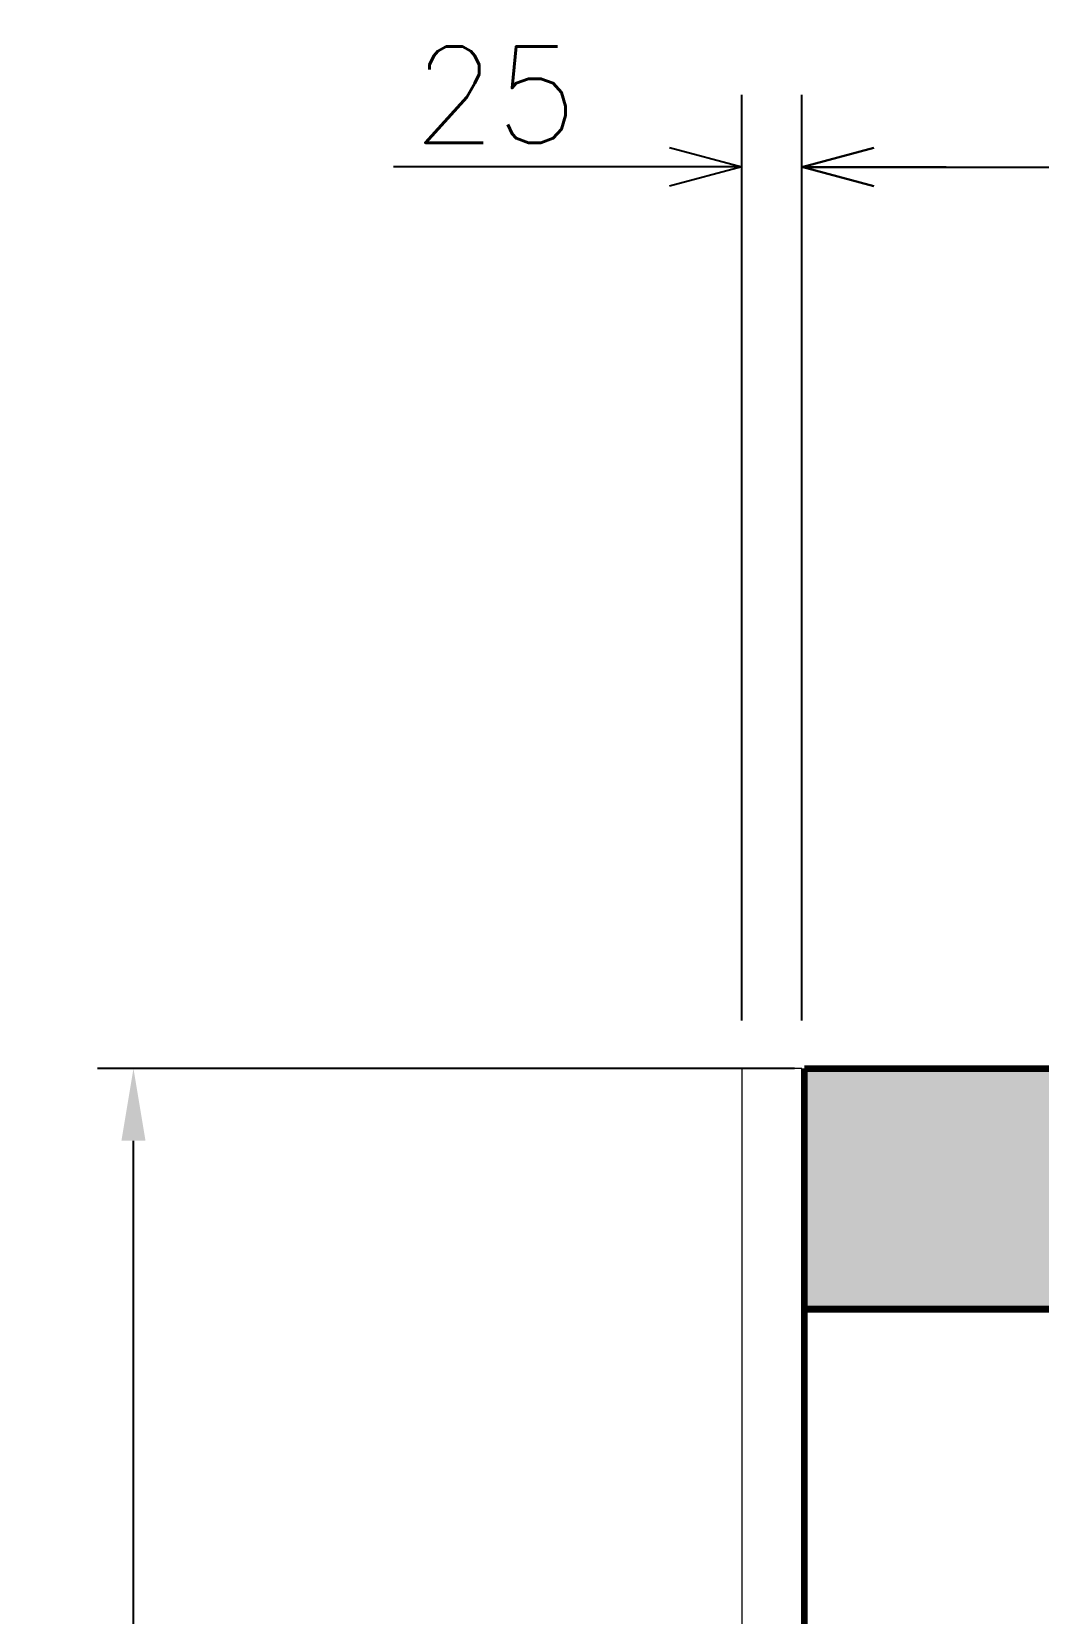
# Model space of a CAD drawing. Header units: millimetres. Extents: x -116965 to 323937, y 291661 to 566926.
# Drawn here: x -49653 to -49234, y 330213 to 330871 of the extents above; entities that cross this region are included whole.
import ezdxf

# ---------------------------------------------------------------- set-up
doc = ezdxf.new("R2010")
doc.units = ezdxf.units.MM
doc.header["$PDMODE"] = 35
doc.layers.get('0').update_dxf_attribs({"lineweight": 18})
doc.layers.add('AM_5', color=3, linetype='Continuous', lineweight=25)
doc.layers.add('C00-00-00', color=7, linetype='Continuous')
doc.layers.add('C34-3A-40', color=7, linetype='Continuous', true_color=0x343a40)
doc.layers.add('C62-64-69', color=7, linetype='Continuous', true_color=0x626469)
doc.styles.add('hwTech', font='Cambria.ttf')
doc.styles.add('{18b73a54-fa43-428c-adcb-c1c7bbdf2c84}', font='Simplex.shx')
doc.dimstyles.new('hwTech-1.0', dxfattribs={"dimscale": 12, "dimtxt": 2.5, "dimasz": 2.5, "dimexe": 1.25, "dimexo": 0.625, "dimtad": 1, "dimtxsty": 'hwTech', "dimcen": 2.5, "dimclrd": 3, "dimclre": 3, "dimclrt": 3, "dimadec": 0, "dimazin": 0, "dimtfac": 1, "dimtmove": 0, "dimatfit": 3, "dimfxl": 1, "dimarcsym": 0})
doc.dimstyles.new('kich thuoc$0', dxfattribs={"dimscale": 2, "dimtxt": 20, "dimasz": 16, "dimexe": 15, "dimexo": 10, "dimgap": 5, "dimtad": 1, "dimdec": 0, "dimzin": 0, "dimdsep": 46, "dimtxsty": '{18b73a54-fa43-428c-adcb-c1c7bbdf2c84}', "dimblk": 'OPEN30', "dimcen": 0.09, "dimclrd": 3, "dimclre": 3, "dimclrt": 3, "dimadec": 0, "dimazin": 0, "dimtfac": 1, "dimtdec": 0, "dimtofl": 0, "dimtmove": 0, "dimatfit": 3, "dimldrblk": 'OPEN30', "dimfxl": 1, "dimtolj": 1, "dimtzin": 0, "dimarcsym": 0})

# ---------------------------------------------------------------- blocks, each defined once
blk = doc.blocks.new('_Open30')
at = {"color": 0, "linetype": 'ByBlock', "lineweight": -2}
for p, q in [((-1, 0.268), (0, 0)), ((0, 0), (-1, -0.268)), ((0, 0), (-1, 0))]:
    blk.add_line(p, q, dxfattribs=at)
blk = doc.blocks.new('*D1806')
at = {"layer": 'AM_5', "color": 3, "lineweight": -2, "transparency": 16777216}
for p, q in [((-49332.34, 330459.56), (-49332.34, 330844.48)), ((-48632.34, 330459.56), (-48632.34, 330844.48)), ((-49302.34, 330814.48), (-48662.34, 330814.48))]:
    blk.add_line(p, q, dxfattribs=at)
at = {"layer": 'Defpoints', "color": 0, "lineweight": -3, "transparency": 16777216}
for p in [(-48632.34, 330814.48), (-49332.34, 330439.56), (-48632.34, 330439.56)]:
    blk.add_point(p, dxfattribs=at)
at = {"layer": 'AM_5', "color": 3, "lineweight": -2, "transparency": 16777216, "xscale": 30, "yscale": 30, "zscale": 30, "rotation": 180}
blk.add_blockref('_Open30', (-49332.34, 330814.48), dxfattribs=at)
at = {"layer": 'AM_5', "color": 3, "lineweight": -2, "transparency": 16777216, "xscale": 30, "yscale": 30, "zscale": 30}
blk.add_blockref('_Open30', (-48632.34, 330814.48), dxfattribs=at)
at = {"layer": 'AM_5', "color": 3, "transparency": 16777216, "insert": (-48982.34, 330844.48), "char_height": 40, "attachment_point": 5, "style": '{18b73a54-fa43-428c-adcb-c1c7bbdf2c84}'}
blk.add_mtext('\\A1;700', dxfattribs=at)
blk = doc.blocks.new('*D1807')
at = {"layer": 'AM_5', "color": 3, "lineweight": -2, "transparency": 16777216}
for p, q in [((-49357.34, 330459.56), (-49357.34, 330844.58)), ((-49332.34, 330459.56), (-49332.34, 330844.58)), ((-49387.34, 330814.58), (-49502.1, 330814.58)), ((-49302.34, 330814.58), (-49272.34, 330814.58))]:
    blk.add_line(p, q, dxfattribs=at)
at = {"layer": 'Defpoints', "color": 0, "lineweight": -3, "transparency": 16777216}
for p in [(-49357.34, 330814.58), (-49357.34, 330439.56), (-49332.34, 330439.56)]:
    blk.add_point(p, dxfattribs=at)
at = {"layer": 'AM_5', "color": 3, "lineweight": -2, "transparency": 16777216, "xscale": 30, "yscale": 30, "zscale": 30}
blk.add_blockref('_Open30', (-49357.34, 330814.58), dxfattribs=at)
at = {"layer": 'AM_5', "color": 3, "lineweight": -2, "transparency": 16777216, "xscale": 30, "yscale": 30, "zscale": 30, "rotation": 180}
blk.add_blockref('_Open30', (-49332.34, 330814.58), dxfattribs=at)
at = {"layer": 'AM_5', "color": 3, "transparency": 16777216, "insert": (-49459.72, 330844.58), "char_height": 40, "attachment_point": 5, "style": '{18b73a54-fa43-428c-adcb-c1c7bbdf2c84}'}
blk.add_mtext('25', dxfattribs=at)
blk = doc.blocks.new('*D1808')
at = {"color": 3, "lineweight": -2, "transparency": 16777216}
for p, q in [((-49335.34, 330439.56), (-49625.33, 330439.56)), ((-49610.33, 328269.56), (-49610.33, 330409.56)), ((-49335.34, 328239.56), (-49625.33, 328239.56))]:
    blk.add_line(p, q, dxfattribs=at)
at = {"color": 3, "lineweight": -3, "transparency": 16777216}
for points in [[(-49615.33, 330409.56), (-49605.33, 330409.56), (-49610.33, 330439.56)], [(-49615.33, 328269.56), (-49605.33, 328269.56), (-49610.33, 328239.56)]]:
    blk.add_solid(points, dxfattribs=at)
at = {"layer": 'Defpoints', "color": 0, "lineweight": -3, "transparency": 16777216}
for p in [(-49610.33, 330439.56), (-49327.84, 330439.56), (-49327.84, 328239.56)]:
    blk.add_point(p, dxfattribs=at)
at = {"color": 3, "transparency": 16777216, "insert": (-49633.01, 329339.56), "char_height": 30, "attachment_point": 5, "rotation": 90, "style": 'hwTech'}
blk.add_mtext('2200', dxfattribs=at)

msp = doc.modelspace()

# ---------------------------------------------------------------- hatches: boundary and pattern name
at = {"layer": 'C34-3A-40'}
h = msp.add_hatch(color=256, dxfattribs=at)
h.dxf.hatch_style = 2
h.paths.add_polyline_path([(-49331.192633, 330439.556236), (-48631.290343, 330439.556236), (-48631.290343, 330339.570192), (-49331.192633, 330339.570192)])
at = {"layer": 'C62-64-69'}
h = msp.add_hatch(color=256, dxfattribs=at)
h.dxf.hatch_style = 2
h.paths.add_polyline_path([(-49331.192633, 330430.557493), (-49299.197098, 330430.557493), (-49299.197098, 330423.558467), (-49331.192633, 330423.558467)])
h = msp.add_hatch(color=256, dxfattribs=at)
h.dxf.hatch_style = 2
h.paths.add_polyline_path([(-49299.197098, 330430.557493), (-49267.201568, 330430.557493), (-49267.201568, 330423.558467), (-49299.197098, 330423.558467)])
h = msp.add_hatch(color=256, dxfattribs=at)
h.dxf.hatch_style = 2
h.paths.add_polyline_path([(-49299.197098, 330430.557493), (-49267.201568, 330430.557493), (-49267.201568, 330423.558467), (-49299.197098, 330423.558467)])
h = msp.add_hatch(color=256, dxfattribs=at)
h.dxf.hatch_style = 2
h.paths.add_polyline_path([(-49267.201568, 330430.557493), (-49235.206033, 330430.557493), (-49235.206033, 330423.558467), (-49267.201568, 330423.558467)])
h = msp.add_hatch(color=256, dxfattribs=at)
h.dxf.hatch_style = 2
h.paths.add_polyline_path([(-49267.201568, 330430.557493), (-49235.206033, 330430.557493), (-49235.206033, 330423.558467), (-49267.201568, 330423.558467)])
h = msp.add_hatch(color=256, dxfattribs=at)
h.dxf.hatch_style = 2
h.paths.add_polyline_path([(-49235.206033, 330430.557493), (-49203.210498, 330430.557493), (-49203.210498, 330423.558467), (-49235.206033, 330423.558467)])
h = msp.add_hatch(color=256, dxfattribs=at)
h.dxf.hatch_style = 2
h.paths.add_polyline_path([(-49331.192633, 330423.558467), (-49299.197098, 330423.558467), (-49299.197098, 330421.558749), (-49331.192633, 330421.558749)])
h = msp.add_hatch(color=256, dxfattribs=at)
h.dxf.hatch_style = 2
h.paths.add_polyline_path([(-49299.197098, 330423.558467), (-49267.201568, 330423.558467), (-49267.201568, 330421.558749), (-49299.197098, 330421.558749)])
h = msp.add_hatch(color=256, dxfattribs=at)
h.dxf.hatch_style = 2
h.paths.add_polyline_path([(-49299.197098, 330423.558467), (-49267.201568, 330423.558467), (-49267.201568, 330421.558749), (-49299.197098, 330421.558749)])
h = msp.add_hatch(color=256, dxfattribs=at)
h.dxf.hatch_style = 2
h.paths.add_polyline_path([(-49267.201568, 330423.558467), (-49235.206033, 330423.558467), (-49235.206033, 330421.558749), (-49267.201568, 330421.558749)])
h = msp.add_hatch(color=256, dxfattribs=at)
h.dxf.hatch_style = 2
h.paths.add_polyline_path([(-49267.201568, 330423.558467), (-49235.206033, 330423.558467), (-49235.206033, 330421.558749), (-49267.201568, 330421.558749)])
h = msp.add_hatch(color=256, dxfattribs=at)
h.dxf.hatch_style = 2
h.paths.add_polyline_path([(-49235.206033, 330423.558467), (-49203.210498, 330423.558467), (-49203.210498, 330421.558749), (-49235.206033, 330421.558749)])
h = msp.add_hatch(color=256, dxfattribs=at)
h.dxf.hatch_style = 2
h.paths.add_polyline_path([(-49331.192633, 330421.558749), (-49299.197098, 330421.558749), (-49299.197098, 330414.559723), (-49331.192633, 330414.559723)])
h = msp.add_hatch(color=256, dxfattribs=at)
h.dxf.hatch_style = 2
h.paths.add_polyline_path([(-49299.197098, 330421.558749), (-49267.201568, 330421.558749), (-49267.201568, 330414.559723), (-49299.197098, 330414.559723)])
h = msp.add_hatch(color=256, dxfattribs=at)
h.dxf.hatch_style = 2
h.paths.add_polyline_path([(-49299.197098, 330421.558749), (-49267.201568, 330421.558749), (-49267.201568, 330414.559723), (-49299.197098, 330414.559723)])
h = msp.add_hatch(color=256, dxfattribs=at)
h.dxf.hatch_style = 2
h.paths.add_polyline_path([(-49267.201568, 330421.558749), (-49235.206033, 330421.558749), (-49235.206033, 330414.559723), (-49267.201568, 330414.559723)])
h = msp.add_hatch(color=256, dxfattribs=at)
h.dxf.hatch_style = 2
h.paths.add_polyline_path([(-49267.201568, 330421.558749), (-49235.206033, 330421.558749), (-49235.206033, 330414.559723), (-49267.201568, 330414.559723)])
h = msp.add_hatch(color=256, dxfattribs=at)
h.dxf.hatch_style = 2
h.paths.add_polyline_path([(-49235.206033, 330421.558749), (-49203.210498, 330421.558749), (-49203.210498, 330414.559723), (-49235.206033, 330414.559723)])
h = msp.add_hatch(color=256, dxfattribs=at)
h.dxf.hatch_style = 2
h.paths.add_polyline_path([(-49331.192633, 330414.559723), (-49299.197098, 330414.559723), (-49299.197098, 330412.560005), (-49331.192633, 330412.560005)])
h = msp.add_hatch(color=256, dxfattribs=at)
h.dxf.hatch_style = 2
h.paths.add_polyline_path([(-49331.192633, 330412.560005), (-49299.197098, 330412.560005), (-49299.197098, 330405.56098), (-49331.192633, 330405.56098)])
h = msp.add_hatch(color=256, dxfattribs=at)
h.dxf.hatch_style = 2
h.paths.add_polyline_path([(-49299.197098, 330414.559723), (-49267.201568, 330414.559723), (-49267.201568, 330412.560005), (-49299.197098, 330412.560005)])
h = msp.add_hatch(color=256, dxfattribs=at)
h.dxf.hatch_style = 2
h.paths.add_polyline_path([(-49299.197098, 330414.559723), (-49267.201568, 330414.559723), (-49267.201568, 330412.560005), (-49299.197098, 330412.560005)])
h = msp.add_hatch(color=256, dxfattribs=at)
h.dxf.hatch_style = 2
h.paths.add_polyline_path([(-49299.197098, 330412.560005), (-49267.201568, 330412.560005), (-49267.201568, 330405.56098), (-49299.197098, 330405.56098)])
h = msp.add_hatch(color=256, dxfattribs=at)
h.dxf.hatch_style = 2
h.paths.add_polyline_path([(-49299.197098, 330412.560005), (-49267.201568, 330412.560005), (-49267.201568, 330405.56098), (-49299.197098, 330405.56098)])
h = msp.add_hatch(color=256, dxfattribs=at)
h.dxf.hatch_style = 2
h.paths.add_polyline_path([(-49267.201568, 330414.559723), (-49235.206033, 330414.559723), (-49235.206033, 330412.560005), (-49267.201568, 330412.560005)])
h = msp.add_hatch(color=256, dxfattribs=at)
h.dxf.hatch_style = 2
h.paths.add_polyline_path([(-49267.201568, 330414.559723), (-49235.206033, 330414.559723), (-49235.206033, 330412.560005), (-49267.201568, 330412.560005)])
h = msp.add_hatch(color=256, dxfattribs=at)
h.dxf.hatch_style = 2
h.paths.add_polyline_path([(-49267.201568, 330412.560005), (-49235.206033, 330412.560005), (-49235.206033, 330405.56098), (-49267.201568, 330405.56098)])
h = msp.add_hatch(color=256, dxfattribs=at)
h.dxf.hatch_style = 2
h.paths.add_polyline_path([(-49267.201568, 330412.560005), (-49235.206033, 330412.560005), (-49235.206033, 330405.56098), (-49267.201568, 330405.56098)])
h = msp.add_hatch(color=256, dxfattribs=at)
h.dxf.hatch_style = 2
h.paths.add_polyline_path([(-49235.206033, 330414.559723), (-49203.210498, 330414.559723), (-49203.210498, 330412.560005), (-49235.206033, 330412.560005)])
h = msp.add_hatch(color=256, dxfattribs=at)
h.dxf.hatch_style = 2
h.paths.add_polyline_path([(-49235.206033, 330412.560005), (-49203.210498, 330412.560005), (-49203.210498, 330405.56098), (-49235.206033, 330405.56098)])
h = msp.add_hatch(color=256, dxfattribs=at)
h.dxf.hatch_style = 2
h.paths.add_polyline_path([(-49331.192633, 330405.56098), (-49299.197098, 330405.56098), (-49299.197098, 330403.561261), (-49331.192633, 330403.561261)])
h = msp.add_hatch(color=256, dxfattribs=at)
h.dxf.hatch_style = 2
h.paths.add_polyline_path([(-49331.192633, 330403.561261), (-49299.197098, 330403.561261), (-49299.197098, 330396.562236), (-49331.192633, 330396.562236)])
h = msp.add_hatch(color=256, dxfattribs=at)
h.dxf.hatch_style = 2
h.paths.add_polyline_path([(-49299.197098, 330405.56098), (-49267.201568, 330405.56098), (-49267.201568, 330403.561261), (-49299.197098, 330403.561261)])
h = msp.add_hatch(color=256, dxfattribs=at)
h.dxf.hatch_style = 2
h.paths.add_polyline_path([(-49299.197098, 330405.56098), (-49267.201568, 330405.56098), (-49267.201568, 330403.561261), (-49299.197098, 330403.561261)])
h = msp.add_hatch(color=256, dxfattribs=at)
h.dxf.hatch_style = 2
h.paths.add_polyline_path([(-49299.197098, 330403.561261), (-49267.201568, 330403.561261), (-49267.201568, 330396.562236), (-49299.197098, 330396.562236)])
h = msp.add_hatch(color=256, dxfattribs=at)
h.dxf.hatch_style = 2
h.paths.add_polyline_path([(-49299.197098, 330403.561261), (-49267.201568, 330403.561261), (-49267.201568, 330396.562236), (-49299.197098, 330396.562236)])
h = msp.add_hatch(color=256, dxfattribs=at)
h.dxf.hatch_style = 2
h.paths.add_polyline_path([(-49267.201568, 330405.56098), (-49235.206033, 330405.56098), (-49235.206033, 330403.561261), (-49267.201568, 330403.561261)])
h = msp.add_hatch(color=256, dxfattribs=at)
h.dxf.hatch_style = 2
h.paths.add_polyline_path([(-49267.201568, 330405.56098), (-49235.206033, 330405.56098), (-49235.206033, 330403.561261), (-49267.201568, 330403.561261)])
h = msp.add_hatch(color=256, dxfattribs=at)
h.dxf.hatch_style = 2
h.paths.add_polyline_path([(-49267.201568, 330403.561261), (-49235.206033, 330403.561261), (-49235.206033, 330396.562236), (-49267.201568, 330396.562236)])
h = msp.add_hatch(color=256, dxfattribs=at)
h.dxf.hatch_style = 2
h.paths.add_polyline_path([(-49267.201568, 330403.561261), (-49235.206033, 330403.561261), (-49235.206033, 330396.562236), (-49267.201568, 330396.562236)])
h = msp.add_hatch(color=256, dxfattribs=at)
h.dxf.hatch_style = 2
h.paths.add_polyline_path([(-49235.206033, 330405.56098), (-49203.210498, 330405.56098), (-49203.210498, 330403.561261), (-49235.206033, 330403.561261)])
h = msp.add_hatch(color=256, dxfattribs=at)
h.dxf.hatch_style = 2
h.paths.add_polyline_path([(-49235.206033, 330403.561261), (-49203.210498, 330403.561261), (-49203.210498, 330396.562236), (-49235.206033, 330396.562236)])
h = msp.add_hatch(color=256, dxfattribs=at)
h.dxf.hatch_style = 2
h.paths.add_polyline_path([(-49331.192633, 330396.562236), (-49299.197098, 330396.562236), (-49299.197098, 330394.562518), (-49331.192633, 330394.562518)])
h = msp.add_hatch(color=256, dxfattribs=at)
h.dxf.hatch_style = 2
h.paths.add_polyline_path([(-49299.197098, 330396.562236), (-49267.201568, 330396.562236), (-49267.201568, 330394.562518), (-49299.197098, 330394.562518)])
h = msp.add_hatch(color=256, dxfattribs=at)
h.dxf.hatch_style = 2
h.paths.add_polyline_path([(-49299.197098, 330396.562236), (-49267.201568, 330396.562236), (-49267.201568, 330394.562518), (-49299.197098, 330394.562518)])
h = msp.add_hatch(color=256, dxfattribs=at)
h.dxf.hatch_style = 2
h.paths.add_polyline_path([(-49267.201568, 330396.562236), (-49235.206033, 330396.562236), (-49235.206033, 330394.562518), (-49267.201568, 330394.562518)])
h = msp.add_hatch(color=256, dxfattribs=at)
h.dxf.hatch_style = 2
h.paths.add_polyline_path([(-49267.201568, 330396.562236), (-49235.206033, 330396.562236), (-49235.206033, 330394.562518), (-49267.201568, 330394.562518)])
h = msp.add_hatch(color=256, dxfattribs=at)
h.dxf.hatch_style = 2
h.paths.add_polyline_path([(-49235.206033, 330396.562236), (-49203.210498, 330396.562236), (-49203.210498, 330394.562518), (-49235.206033, 330394.562518)])
h = msp.add_hatch(color=256, dxfattribs=at)
h.dxf.hatch_style = 2
h.paths.add_polyline_path([(-49331.192633, 330394.562518), (-49299.197098, 330394.562518), (-49299.197098, 330387.563492), (-49331.192633, 330387.563492)])
h = msp.add_hatch(color=256, dxfattribs=at)
h.dxf.hatch_style = 2
h.paths.add_polyline_path([(-49299.197098, 330394.562518), (-49267.201568, 330394.562518), (-49267.201568, 330387.563492), (-49299.197098, 330387.563492)])
h = msp.add_hatch(color=256, dxfattribs=at)
h.dxf.hatch_style = 2
h.paths.add_polyline_path([(-49299.197098, 330394.562518), (-49267.201568, 330394.562518), (-49267.201568, 330387.563492), (-49299.197098, 330387.563492)])
h = msp.add_hatch(color=256, dxfattribs=at)
h.dxf.hatch_style = 2
h.paths.add_polyline_path([(-49267.201568, 330394.562518), (-49235.206033, 330394.562518), (-49235.206033, 330387.563492), (-49267.201568, 330387.563492)])
h = msp.add_hatch(color=256, dxfattribs=at)
h.dxf.hatch_style = 2
h.paths.add_polyline_path([(-49267.201568, 330394.562518), (-49235.206033, 330394.562518), (-49235.206033, 330387.563492), (-49267.201568, 330387.563492)])
h = msp.add_hatch(color=256, dxfattribs=at)
h.dxf.hatch_style = 2
h.paths.add_polyline_path([(-49235.206033, 330394.562518), (-49203.210498, 330394.562518), (-49203.210498, 330387.563492), (-49235.206033, 330387.563492)])
h = msp.add_hatch(color=256, dxfattribs=at)
h.dxf.hatch_style = 2
h.paths.add_polyline_path([(-49331.192633, 330387.563492), (-49299.197098, 330387.563492), (-49299.197098, 330385.563774), (-49331.192633, 330385.563774)])
h = msp.add_hatch(color=256, dxfattribs=at)
h.dxf.hatch_style = 2
h.paths.add_polyline_path([(-49299.197098, 330387.563492), (-49267.201568, 330387.563492), (-49267.201568, 330385.563774), (-49299.197098, 330385.563774)])
h = msp.add_hatch(color=256, dxfattribs=at)
h.dxf.hatch_style = 2
h.paths.add_polyline_path([(-49299.197098, 330387.563492), (-49267.201568, 330387.563492), (-49267.201568, 330385.563774), (-49299.197098, 330385.563774)])
h = msp.add_hatch(color=256, dxfattribs=at)
h.dxf.hatch_style = 2
h.paths.add_polyline_path([(-49267.201568, 330387.563492), (-49235.206033, 330387.563492), (-49235.206033, 330385.563774), (-49267.201568, 330385.563774)])
h = msp.add_hatch(color=256, dxfattribs=at)
h.dxf.hatch_style = 2
h.paths.add_polyline_path([(-49267.201568, 330387.563492), (-49235.206033, 330387.563492), (-49235.206033, 330385.563774), (-49267.201568, 330385.563774)])
h = msp.add_hatch(color=256, dxfattribs=at)
h.dxf.hatch_style = 2
h.paths.add_polyline_path([(-49235.206033, 330387.563492), (-49203.210498, 330387.563492), (-49203.210498, 330385.563774), (-49235.206033, 330385.563774)])

# ---------------------------------------------------------------- linework, layer by layer
msp.add_lwpolyline([(-49357.337221, 328239.556236), (-49332.337221, 328239.556236), (-49332.337221, 330439.556236), (-49357.337221, 330439.556236)], close=True)
at = {"layer": 'C00-00-00', "lineweight": 211}
for points in [[(-49331.192633, 330439.556236), (-48631.290343, 330439.556236), (-48631.290343, 328239.863317), (-49331.192633, 328239.863317)], [(-49331.192633, 330439.556236), (-48631.290343, 330439.556236), (-48631.290343, 330339.570192), (-49331.192633, 330339.570192)]]:
    msp.add_lwpolyline(points, close=True, dxfattribs=at)
at = {"layer": 'C00-00-00', "lineweight": 100}
msp.add_lwpolyline([(-49331.192633, 330339.570192), (-48631.290343, 330339.570192), (-48631.290343, 328339.849361), (-49331.192633, 328339.849361)], close=True, dxfattribs=at)

# ---------------------------------------------------------------- dimensions: what is measured, and where the dimension line sits
dim = msp.add_linear_dim(base=(-49610.331293, 330439.556236), p1=(-49327.837221, 328239.556236), p2=(-49327.837221, 330439.556236), angle=90, dimstyle='hwTech-1.0')
dim.commit()
dim.dimension.update_dxf_attribs({"geometry": '*D1808', "text_midpoint": (-49633.00508, 329339.556236)})
at = {"layer": 'AM_5'}
for base, p1, p2, override, picture, middle in [((-49357.337221, 330814.577029), (-49332.337221, 330439.556236), (-49357.337221, 330439.556236), {"dimasz": 15, "dimtp": 0.1, "dimtm": 0.1, "dimtfac": 0.71, "dimtdec": 3, "dimtolj": 0, "dimtzin": 8}, '*D1807', (-49459.718174, 330844.577029)), ((-48632.337221, 330814.480069), (-49332.337137, 330439.556236), (-48632.337221, 330439.556236), {"dimasz": 15, "dimtdec": 4}, '*D1806', (-48982.337179, 330844.480069))]:
    dim = msp.add_linear_dim(base=base, p1=p1, p2=p2, dimstyle='kich thuoc$0', override=override, dxfattribs=at)
    dim.commit()
    dim.dimension.update_dxf_attribs({"geometry": picture, "text_midpoint": middle})

doc.saveas('drawing.dxf')
